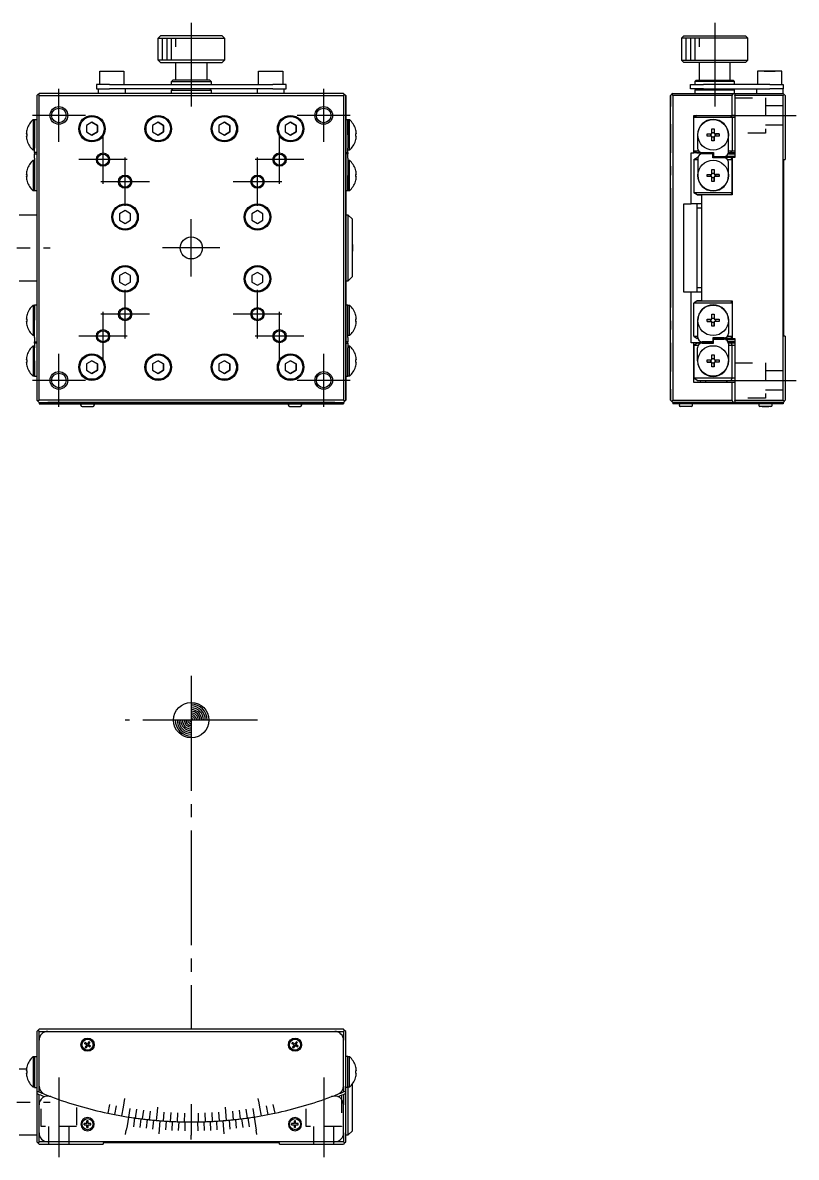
# Model space of a CAD drawing. Extents: x 18 to 189, y 84 to 231.
# Drawn here: x 101.3 to 188.9, y 102.2 to 230.7 of the extents above; entities that cross this region are included whole.
import ezdxf

# ---------------------------------------------------------------- set-up
doc = ezdxf.new("R2010")
doc.units = 0
doc.linetypes.add('CENTER', pattern=[17.5, 13, -1.5, 1.5, -1.5])
doc.linetypes.add('DASHED', pattern=[3.5, 2, -1.5])
doc.layers.get('0').update_dxf_attribs({"linetype": 'CONTINUOUS'})
doc.layers.add('CENTER', color=1, linetype='CENTER')

msp = doc.modelspace()

# ---------------------------------------------------------------- linework, layer by layer
at = {"color": 7, "linetype": 'CONTINUOUS'}
for p, q in [((116.64, 228.9), (116.89, 229.15)), ((116.64, 228.9), (124.14, 228.9)), ((116.64, 226.4), (116.64, 228.9)), ((123.89, 229.15), (116.89, 229.15)), ((123.89, 229.15), (116.89, 229.15)), ((123.89, 229.15), (124.14, 228.9)), ((124.14, 228.9), (124.14, 226.4)), ((176.18, 229.15), (175.93, 228.9)), ((179.68, 228.9), (175.93, 228.9)), ((175.93, 228.9), (175.93, 226.4)), ((176.18, 229.15), (179.68, 229.15)), ((179.68, 229.15), (183.18, 229.15)), ((183.43, 228.9), (179.68, 228.9)), ((183.43, 228.9), (183.18, 229.15)), ((183.43, 226.4), (183.43, 228.9)), ((124.14, 226.4), (116.64, 226.4)), ((116.89, 226.15), (116.64, 226.4)), ((116.89, 226.15), (123.89, 226.15)), ((118.64, 224.15), (118.64, 226.15)), ((122.14, 226.15), (122.14, 224.15)), ((124.14, 226.4), (123.89, 226.15)), ((175.93, 226.4), (179.68, 226.4)), ((175.93, 226.4), (176.18, 226.15)), ((179.68, 226.15), (176.18, 226.15)), ((177.93, 226.15), (177.93, 224.15)), ((179.68, 226.4), (183.43, 226.4)), ((183.18, 226.15), (179.68, 226.15)), ((181.43, 224.15), (181.43, 226.15)), ((183.18, 226.15), (183.43, 226.4)), ((110.01, 225.15), (111.39, 225.15)), ((110.01, 223.65), (110.01, 225.15)), ((111.39, 225.15), (112.76, 225.15)), ((112.76, 225.15), (112.76, 223.65)), ((128.01, 225.15), (129.39, 225.15)), ((128.01, 223.65), (128.01, 225.15)), ((129.39, 225.15), (130.76, 225.15)), ((130.76, 225.15), (130.76, 223.65)), ((187.3, 225.15), (184.55, 225.15)), ((187.3, 225.15), (184.55, 225.15)), ((184.55, 225.15), (184.55, 223.65)), ((185.3, 225.15), (185.93, 225.15)), ((185.93, 225.15), (185.3, 225.15)), ((186.55, 225.15), (185.93, 225.15)), ((185.93, 225.15), (186.55, 225.15)), ((187.3, 223.65), (187.3, 225.15)), ((109.64, 223.65), (109.64, 223.15)), ((111.14, 223.65), (109.64, 223.65)), ((111.14, 223.65), (129.64, 223.65)), ((118.14, 224), (118.29, 224.15)), ((118.14, 224), (122.64, 224)), ((118.14, 223.65), (118.14, 224)), ((122.49, 224.15), (118.29, 224.15)), ((118.64, 224.15), (118.29, 224.15)), ((122.49, 224.15), (122.14, 224.15)), ((122.49, 224.15), (122.64, 224)), ((122.64, 224), (122.64, 223.65)), ((131.14, 223.65), (129.64, 223.65)), ((131.14, 223.15), (131.14, 223.65)), ((176.93, 223.15), (176.93, 223.65)), ((176.93, 223.65), (178.43, 223.65)), ((177.58, 224.15), (177.43, 224)), ((179.68, 224), (177.43, 224)), ((177.43, 224), (177.43, 223.65)), ((177.58, 224.15), (179.68, 224.15)), ((185.93, 223.65), (178.43, 223.65)), ((179.68, 224.15), (181.78, 224.15)), ((181.93, 224), (179.68, 224)), ((181.93, 224), (181.78, 224.15)), ((181.93, 223.65), (181.93, 224)), ((185.93, 223.65), (187.43, 223.65)), ((187.43, 223.65), (187.43, 223.15)), ((102.89, 222.4), (103.01, 222.53)), ((102.89, 222.4), (102.89, 187.9)), ((103.01, 222.53), (103.14, 222.65)), ((103.14, 222.4), (103.01, 222.53)), ((137.64, 222.65), (103.14, 222.65)), ((103.14, 222.4), (137.64, 222.4)), ((103.14, 187.9), (103.14, 222.4)), ((109.64, 223.15), (111.14, 223.15)), ((109.89, 222.65), (109.89, 223.15)), ((129.64, 223.15), (111.14, 223.15)), ((112.89, 223.15), (112.89, 222.65)), ((118.14, 223), (118.29, 223.15)), ((118.14, 223), (120.38, 223)), ((118.14, 222.65), (118.14, 223)), ((120.38, 223), (122.64, 223)), ((122.49, 223.15), (122.64, 223)), ((122.64, 223), (122.64, 222.65)), ((127.89, 222.65), (127.89, 223.15)), ((129.64, 223.15), (131.14, 223.15)), ((130.89, 223.15), (130.89, 222.65)), ((137.64, 222.65), (137.76, 222.53)), ((137.64, 222.65), (137.89, 222.4)), ((137.76, 222.53), (137.64, 222.4)), ((137.64, 222.4), (137.64, 187.9)), ((137.76, 222.53), (137.89, 222.4)), ((137.89, 187.9), (137.89, 222.4)), ((137.89, 222.4), (137.89, 220.15)), ((174.68, 222.4), (174.8, 222.53)), ((174.8, 222.53), (174.68, 222.4)), ((174.68, 187.9), (174.68, 222.4)), ((174.68, 222.4), (174.68, 221.15)), ((174.8, 222.53), (174.93, 222.65)), ((174.93, 222.65), (174.8, 222.53)), ((174.93, 222.4), (174.8, 222.53)), ((174.93, 222.65), (181.78, 222.65)), ((174.93, 222.4), (174.93, 187.9)), ((181.68, 222.4), (174.93, 222.4)), ((178.43, 223.15), (176.93, 223.15)), ((177.58, 223.15), (177.43, 223)), ((181.93, 223), (177.43, 223)), ((177.43, 223), (177.43, 222.65)), ((178.43, 223.15), (185.93, 223.15)), ((181.68, 220.15), (181.68, 222.4)), ((181.93, 223), (181.78, 223.15)), ((181.78, 222.65), (182.05, 222.65)), ((181.93, 222.65), (181.93, 223)), ((181.95, 222.4), (181.95, 215.4)), ((187.43, 222.4), (181.95, 222.4)), ((182.05, 222.65), (187.43, 222.65)), ((184.43, 223.15), (184.43, 222.65)), ((187.43, 223.15), (185.93, 223.15)), ((187.43, 222.65), (187.43, 223.15)), ((187.43, 222.65), (187.55, 222.53)), ((187.55, 222.53), (187.43, 222.4)), ((187.43, 205.15), (187.43, 222.4)), ((187.68, 222.4), (187.55, 222.53)), ((187.68, 222.4), (187.68, 215.15)), ((102.64, 219.7), (102.64, 217.95)), ((102.64, 219.7), (102.89, 219.7)), ((137.89, 220.15), (137.89, 215.9)), ((137.89, 219.7), (138.14, 219.7)), ((138.14, 219.7), (138.14, 217.95)), ((177.7, 220.15), (177.31, 219.9)), ((177.31, 220.15), (181.68, 220.15)), ((177.31, 219.9), (177.31, 220.15)), ((177.31, 216.15), (177.31, 219.9)), ((181.68, 219.9), (177.31, 219.9)), ((177.31, 216.15), (177.31, 219.9)), ((181.68, 219.9), (181.51, 220.15)), ((181.95, 220.15), (181.68, 220.15)), ((181.68, 219.9), (181.68, 216.15)), ((181.95, 219.9), (181.68, 219.9)), ((182.05, 220.15), (187.43, 220.15)), ((101.79, 218.63), (101.79, 218.63)), ((101.79, 218.63), (101.79, 218.63)), ((102.46, 219.68), (102.46, 217.95)), ((102.46, 219.68), (102.64, 219.68)), ((102.64, 219.68), (102.64, 217.95)), ((109.14, 219.37), (108.51, 219.01)), ((108.51, 219.01), (108.51, 218.29)), ((109.76, 219.01), (109.14, 219.37)), ((109.14, 219.37), (109.76, 219.01)), ((109.76, 218.29), (109.76, 219.01)), ((109.76, 219.01), (109.76, 218.29)), ((116.64, 219.37), (116.01, 219.01)), ((116.01, 219.01), (116.01, 218.29)), ((117.26, 219.01), (116.64, 219.37)), ((116.64, 219.37), (117.26, 219.01)), ((117.26, 218.29), (117.26, 219.01)), ((117.26, 219.01), (117.26, 218.29)), ((124.14, 219.37), (123.51, 219.01)), ((123.51, 219.01), (123.51, 218.29)), ((124.76, 219.01), (124.14, 219.37)), ((124.14, 219.37), (124.76, 219.01)), ((124.76, 218.29), (124.76, 219.01)), ((124.76, 219.01), (124.76, 218.29)), ((131.64, 219.37), (131.01, 219.01)), ((131.01, 219.01), (131.01, 218.29)), ((132.26, 219.01), (131.64, 219.37)), ((131.64, 219.37), (132.26, 219.01)), ((132.26, 218.29), (132.26, 219.01)), ((132.26, 219.01), (132.26, 218.29)), ((138.14, 217.95), (138.14, 219.68)), ((138.14, 219.68), (138.31, 219.68)), ((138.31, 216.23), (138.31, 219.68)), ((138.98, 218.63), (138.98, 218.63)), ((138.98, 218.63), (138.98, 218.63)), ((174.68, 219.15), (174.68, 217.15)), ((174.68, 219.15), (174.68, 217.15)), ((174.68, 219.15), (174.68, 217.15)), ((174.68, 219.15), (174.68, 217.15)), ((174.68, 219.15), (174.68, 217.15)), ((174.68, 219.15), (174.68, 217.15)), ((174.68, 219.15), (174.68, 217.15)), ((174.68, 219.15), (174.68, 217.15)), ((174.68, 219.15), (174.68, 215.9)), ((179.37, 218.63), (179.63, 218.63)), ((179.37, 218.08), (179.37, 218.63)), ((179.63, 218.63), (179.63, 218.08)), ((179.63, 218.63), (179.63, 218.21)), ((101.79, 218.08), (101.69, 218.08)), ((101.69, 218.08), (101.79, 218.08)), ((101.69, 217.82), (101.79, 217.82)), ((101.79, 217.82), (101.79, 218.08)), ((101.79, 217.28), (101.79, 217.28)), ((102.46, 217.95), (102.46, 216.23)), ((102.64, 217.95), (102.64, 216.45)), ((108.51, 218.29), (109.14, 217.93)), ((109.14, 217.93), (109.76, 218.29)), ((109.76, 218.29), (109.14, 217.93)), ((116.01, 218.29), (116.64, 217.93)), ((116.64, 217.93), (117.26, 218.29)), ((117.26, 218.29), (116.64, 217.93)), ((123.51, 218.29), (124.14, 217.93)), ((124.14, 217.93), (124.76, 218.29)), ((124.76, 218.29), (124.14, 217.93)), ((131.01, 218.29), (131.64, 217.93)), ((131.64, 217.93), (132.26, 218.29)), ((132.26, 218.29), (131.64, 217.93)), ((138.14, 217.95), (138.14, 216.45)), ((138.98, 218.08), (138.98, 217.82)), ((139.08, 218.08), (138.98, 218.08)), ((139.08, 218.08), (138.98, 218.08)), ((138.98, 217.82), (139.08, 217.82)), ((138.98, 217.28), (138.98, 217.28)), ((177.75, 217.95), (177.75, 216.45)), ((178.83, 218.08), (179.37, 218.08)), ((178.83, 217.82), (178.83, 218.08)), ((178.83, 218.08), (179.24, 218.08)), ((179.37, 217.82), (178.83, 217.82)), ((179.24, 218.08), (179.37, 218.08)), ((179.24, 217.82), (179.24, 218.08)), ((179.37, 218.21), (179.63, 218.21)), ((179.37, 217.28), (179.37, 217.82)), ((179.63, 217.69), (179.37, 217.69)), ((179.63, 217.28), (179.37, 217.28)), ((179.63, 218.21), (179.63, 218.08)), ((179.63, 218.08), (180.18, 218.08)), ((179.63, 218.08), (179.77, 218.08)), ((179.63, 217.82), (179.63, 217.28)), ((180.18, 217.82), (179.63, 217.82)), ((179.63, 217.82), (179.63, 217.69)), ((179.63, 217.28), (179.63, 217.69)), ((180.18, 218.08), (179.77, 218.08)), ((179.77, 218.08), (179.77, 217.82)), ((180.18, 218.08), (180.18, 217.82)), ((181.25, 216), (181.25, 217.95)), ((102.64, 216.23), (102.46, 216.23)), ((102.64, 215.95), (102.64, 216.45)), ((102.89, 215.95), (102.64, 215.95)), ((102.64, 215.95), (102.64, 215.8)), ((137.89, 215.95), (138.14, 215.95)), ((137.89, 215.9), (137.89, 210.15)), ((138.14, 215.95), (138.14, 216.45)), ((138.31, 216.23), (138.14, 216.23)), ((138.14, 215.95), (138.14, 215.8)), ((177.03, 215.9), (177.31, 215.9)), ((177.03, 210.15), (177.03, 215.9)), ((177.31, 216.15), (177.7, 215.9)), ((177.31, 215.9), (177.31, 216.15)), ((177.31, 216.15), (177.85, 216.15)), ((177.7, 215.9), (177.31, 215.9)), ((178.73, 215.9), (177.7, 215.9)), ((177.7, 215.9), (179.55, 215.9)), ((178.25, 215.95), (179.55, 215.95)), ((178.25, 215.95), (179.55, 215.95)), ((178.76, 215.95), (178.73, 215.9)), ((179.55, 215.9), (178.73, 215.9)), ((179.55, 215.95), (179.55, 215.5)), ((181.24, 215.9), (181.95, 215.9)), ((181.51, 215.9), (181.24, 215.9)), ((181.25, 216.15), (181.68, 216.15)), ((181.51, 215.9), (181.68, 216.15)), ((181.95, 215.9), (181.51, 215.9)), ((181.68, 216.15), (181.95, 216.15)), ((102.46, 215.08), (102.46, 213.35)), ((102.46, 215.08), (102.64, 215.08)), ((102.64, 215.8), (102.89, 215.8)), ((102.64, 215.3), (102.64, 215.8)), ((102.64, 215.3), (102.64, 213.35)), ((138.14, 215.8), (137.89, 215.8)), ((138.14, 215.3), (138.14, 215.8)), ((138.14, 215.3), (138.14, 213.35)), ((138.14, 215.08), (138.31, 215.08)), ((138.31, 211.63), (138.31, 215.08)), ((177.31, 215.15), (177.7, 215.4)), ((177.31, 215.15), (177.31, 211.4)), ((177.31, 215.15), (177.76, 215.15)), ((177.77, 215.4), (177.7, 215.4)), ((177.76, 215.3), (177.76, 213.35)), ((179.46, 215.8), (178.26, 215.8)), ((179.46, 215.35), (179.46, 215.8)), ((179.55, 215.78), (179.46, 215.78)), ((179.46, 215.53), (179.55, 215.53)), ((180.47, 215.4), (179.46, 215.4)), ((180.76, 215.35), (179.46, 215.35)), ((179.55, 215.5), (180.75, 215.5)), ((179.55, 215.5), (180.75, 215.5)), ((180.37, 215.5), (180.48, 215.39)), ((180.49, 215.4), (180.42, 215.35)), ((181.51, 215.4), (180.49, 215.4)), ((180.91, 215.53), (181.95, 215.53)), ((181.16, 215.15), (181.68, 215.15)), ((181.95, 215.78), (181.2, 215.78)), ((181.26, 213.35), (181.26, 214.85)), ((181.51, 215.4), (181.68, 215.15)), ((181.68, 215.4), (181.51, 215.4)), ((181.68, 215.4), (181.68, 215.15)), ((181.95, 215.4), (181.68, 215.4)), ((181.68, 211.4), (181.68, 215.15)), ((181.68, 215.15), (181.68, 211.4)), ((187.53, 215.15), (187.68, 215.15)), ((187.53, 195.15), (187.53, 215.15)), ((101.79, 213.48), (101.69, 213.48)), ((101.69, 213.48), (101.79, 213.48)), ((101.79, 214.03), (101.79, 214.03)), ((101.79, 214.03), (101.79, 214.03)), ((101.79, 213.22), (101.79, 213.48)), ((102.46, 213.35), (102.46, 211.63)), ((102.64, 213.35), (102.64, 211.6)), ((102.64, 213.35), (102.64, 211.63)), ((138.14, 213.35), (138.14, 211.6)), ((138.14, 211.63), (138.14, 213.35)), ((138.98, 214.03), (138.98, 214.03)), ((138.98, 214.03), (138.98, 214.03)), ((138.98, 213.48), (138.98, 213.22)), ((139.08, 213.48), (138.98, 213.48)), ((139.08, 213.48), (138.98, 213.48)), ((174.68, 214.4), (174.68, 213.4)), ((178.83, 213.48), (179.37, 213.48)), ((178.83, 213.22), (178.83, 213.48)), ((178.83, 213.48), (179.24, 213.48)), ((179.24, 213.48), (179.37, 213.48)), ((179.24, 213.22), (179.24, 213.48)), ((179.37, 214.03), (179.63, 214.03)), ((179.37, 213.48), (179.37, 214.03)), ((179.37, 213.61), (179.63, 213.61)), ((179.63, 214.03), (179.63, 213.48)), ((179.63, 214.03), (179.63, 213.61)), ((179.63, 213.61), (179.63, 213.48)), ((179.63, 213.48), (180.18, 213.48)), ((179.63, 213.48), (179.77, 213.48)), ((180.18, 213.48), (179.77, 213.48)), ((179.77, 213.48), (179.77, 213.22)), ((180.18, 213.48), (180.18, 213.22)), ((101.69, 213.22), (101.79, 213.22)), ((101.79, 212.68), (101.79, 212.68)), ((138.98, 213.22), (139.08, 213.22)), ((138.98, 212.68), (138.98, 212.68)), ((179.37, 213.22), (178.83, 213.22)), ((179.37, 212.68), (179.37, 213.22)), ((179.63, 213.09), (179.37, 213.09)), ((179.63, 212.68), (179.37, 212.68)), ((179.63, 213.22), (179.63, 212.68)), ((180.18, 213.22), (179.63, 213.22)), ((179.63, 213.22), (179.63, 213.09)), ((179.63, 212.68), (179.63, 213.09)), ((102.64, 211.63), (102.46, 211.63)), ((102.89, 211.6), (102.64, 211.6)), ((138.14, 211.6), (137.89, 211.6)), ((138.31, 211.63), (138.14, 211.63)), ((174.68, 211.9), (174.68, 198.4)), ((181.68, 211.4), (177.31, 211.4)), ((177.7, 211.15), (177.31, 211.4)), ((177.7, 211.15), (178.18, 211.15)), ((178.18, 211.15), (177.7, 211.15)), ((178.18, 211.15), (178.18, 199.15)), ((181.68, 211.15), (178.18, 211.15)), ((178.18, 211.15), (178.18, 199.15)), ((181.68, 211.4), (181.51, 211.15)), ((181.68, 211.4), (181.68, 211.15)), ((137.89, 210.15), (137.89, 200.15)), ((174.68, 210.15), (174.68, 207.15)), ((174.68, 210.15), (174.68, 207.15)), ((174.68, 210.15), (174.68, 207.15)), ((174.68, 210.15), (174.68, 207.15)), ((176.2, 210.15), (177.03, 210.15)), ((176.2, 200.15), (176.2, 210.15)), ((178.18, 210.15), (177.03, 210.15)), ((177.68, 200.15), (177.68, 210.15)), ((178.18, 209.65), (177.68, 209.65)), ((100.89, 208.9), (102.89, 208.9)), ((112.89, 209.37), (112.26, 209.01)), ((112.26, 209.01), (112.26, 208.29)), ((112.26, 208.29), (112.89, 207.93)), ((113.51, 209.01), (112.89, 209.37)), ((112.89, 207.93), (113.51, 208.29)), ((113.51, 208.29), (113.51, 209.01)), ((127.89, 209.37), (127.26, 209.01)), ((127.26, 209.01), (127.26, 208.29)), ((127.26, 208.29), (127.89, 207.93)), ((128.51, 209.01), (127.89, 209.37)), ((127.89, 207.93), (128.51, 208.29)), ((128.51, 208.29), (128.51, 209.01)), ((137.89, 208.9), (138.14, 208.9)), ((138.14, 208.9), (138.14, 205.15)), ((138.14, 208.9), (138.64, 208.4)), ((138.64, 201.9), (138.64, 208.4)), ((138.64, 205.15), (138.64, 208.4)), ((174.68, 206.4), (174.68, 203.9)), ((174.68, 206.4), (174.68, 203.9)), ((138.14, 205.15), (138.14, 201.4)), ((138.64, 205.53), (138.64, 204.78)), ((138.64, 205.53), (138.64, 204.78)), ((138.64, 201.9), (138.64, 205.15)), ((187.43, 187.9), (187.43, 205.15)), ((174.68, 203.15), (174.68, 200.15)), ((174.68, 203.15), (174.68, 200.15)), ((174.68, 203.15), (174.68, 200.15)), ((174.68, 203.15), (174.68, 200.15)), ((112.89, 202.37), (112.26, 202.01)), ((112.26, 202.01), (112.26, 201.29)), ((113.51, 202.01), (112.89, 202.37)), ((113.51, 201.29), (113.51, 202.01)), ((127.89, 202.37), (127.26, 202.01)), ((127.26, 202.01), (127.26, 201.29)), ((128.51, 202.01), (127.89, 202.37)), ((128.51, 201.29), (128.51, 202.01)), ((138.64, 201.9), (138.14, 201.4)), ((102.89, 201.4), (100.89, 201.4)), ((112.26, 201.29), (112.89, 200.93)), ((112.89, 200.93), (113.51, 201.29)), ((127.26, 201.29), (127.89, 200.93)), ((127.89, 200.93), (128.51, 201.29)), ((138.14, 201.4), (137.89, 201.4)), ((177.68, 200.65), (178.18, 200.65)), ((137.89, 200.15), (137.89, 194.4)), ((177.03, 200.15), (176.2, 200.15)), ((177.03, 194.4), (177.03, 200.15)), ((178.18, 200.15), (177.03, 200.15)), ((177.7, 199.15), (177.31, 198.9)), ((177.7, 199.15), (178.18, 199.15)), ((178.18, 199.15), (177.7, 199.15)), ((178.18, 199.15), (181.68, 199.15)), ((181.68, 198.9), (181.51, 199.15)), ((181.68, 199.15), (181.68, 198.9)), ((102.46, 198.68), (102.46, 196.95)), ((102.46, 198.68), (102.64, 198.68)), ((102.64, 196.95), (102.64, 198.7)), ((102.64, 198.7), (102.89, 198.7)), ((102.64, 198.68), (102.64, 196.95)), ((137.89, 198.7), (138.14, 198.7)), ((138.14, 196.95), (138.14, 198.7)), ((138.14, 196.95), (138.14, 198.68)), ((138.14, 198.68), (138.31, 198.68)), ((138.31, 195.23), (138.31, 198.68)), ((181.68, 198.9), (177.31, 198.9)), ((177.31, 195.15), (177.31, 198.9)), ((181.68, 198.9), (181.68, 195.15)), ((181.68, 198.9), (181.68, 195.15)), ((101.79, 197.08), (101.69, 197.08)), ((101.69, 196.82), (101.79, 196.82)), ((101.69, 196.82), (101.79, 196.82)), ((101.79, 197.63), (101.79, 197.63)), ((101.79, 196.82), (101.79, 197.08)), ((102.46, 196.95), (102.46, 195.23)), ((102.64, 195), (102.64, 196.95)), ((138.14, 195), (138.14, 196.95)), ((138.98, 197.63), (138.98, 197.63)), ((138.98, 197.08), (138.98, 196.82)), ((139.08, 197.08), (138.98, 197.08)), ((138.98, 196.82), (139.08, 196.82)), ((139.08, 196.82), (138.98, 196.82)), ((174.68, 196.9), (174.68, 195.9)), ((177.76, 195), (177.76, 196.95)), ((178.83, 197.08), (179.37, 197.08)), ((178.83, 196.82), (178.83, 197.08)), ((179.37, 196.82), (178.83, 196.82)), ((178.83, 196.82), (179.24, 196.82)), ((179.24, 196.82), (179.24, 197.08)), ((179.37, 196.82), (179.24, 196.82)), ((179.37, 197.63), (179.63, 197.63)), ((179.37, 197.08), (179.37, 197.63)), ((179.37, 197.21), (179.63, 197.21)), ((179.37, 196.28), (179.37, 196.82)), ((179.63, 196.69), (179.37, 196.69)), ((179.63, 197.63), (179.63, 197.08)), ((179.63, 197.63), (179.63, 197.21)), ((179.63, 197.21), (179.63, 197.08)), ((179.63, 197.08), (180.18, 197.08)), ((179.63, 196.82), (179.63, 196.28)), ((180.18, 196.82), (179.63, 196.82)), ((179.77, 196.82), (179.63, 196.82)), ((179.63, 196.82), (179.63, 196.69)), ((179.63, 196.28), (179.63, 196.69)), ((179.77, 197.08), (179.77, 196.82)), ((180.18, 196.82), (179.77, 196.82)), ((180.18, 197.08), (180.18, 196.82)), ((181.26, 196.95), (181.26, 195.45)), ((101.79, 196.28), (101.79, 196.28)), ((101.79, 196.28), (101.79, 196.28)), ((138.98, 196.28), (138.98, 196.28)), ((138.98, 196.28), (138.98, 196.28)), ((179.63, 196.28), (179.37, 196.28)), ((102.64, 195.23), (102.46, 195.23)), ((102.46, 194.08), (102.46, 192.35)), ((102.46, 194.08), (102.64, 194.08)), ((102.64, 195), (102.64, 194.5)), ((102.64, 194.35), (102.64, 194.5)), ((102.64, 194.5), (102.89, 194.5)), ((102.89, 194.35), (102.64, 194.35)), ((102.64, 194.35), (102.64, 193.85)), ((138.14, 194.5), (137.89, 194.5)), ((137.89, 194.4), (137.89, 189.9)), ((137.89, 194.35), (138.14, 194.35)), ((138.31, 195.23), (138.14, 195.23)), ((138.14, 195), (138.14, 194.5)), ((138.14, 194.35), (138.14, 194.5)), ((138.14, 194.35), (138.14, 193.85)), ((138.14, 194.08), (138.31, 194.08)), ((138.31, 190.63), (138.31, 194.08)), ((174.68, 194.4), (174.68, 191.15)), ((177.31, 194.4), (177.03, 194.4)), ((177.31, 195.15), (177.7, 194.9)), ((177.31, 195.15), (177.76, 195.15)), ((177.31, 194.15), (177.7, 194.4)), ((177.31, 194.15), (177.31, 194.4)), ((177.7, 194.4), (177.31, 194.4)), ((177.31, 194.15), (177.31, 190.4)), ((177.31, 190.4), (177.31, 194.15)), ((177.31, 194.15), (177.85, 194.15)), ((177.77, 194.9), (177.7, 194.9)), ((178.73, 194.4), (177.7, 194.4)), ((177.7, 194.4), (179.55, 194.4)), ((178.25, 194.35), (179.55, 194.35)), ((178.25, 194.35), (179.55, 194.35)), ((179.46, 194.5), (178.26, 194.5)), ((178.76, 194.35), (178.73, 194.4)), ((179.55, 194.4), (178.73, 194.4)), ((180.76, 194.95), (179.46, 194.95)), ((179.46, 194.95), (179.46, 194.5)), ((180.47, 194.9), (179.46, 194.9)), ((179.46, 194.78), (179.55, 194.78)), ((179.55, 194.53), (179.46, 194.53)), ((179.55, 194.35), (179.55, 194.8)), ((179.55, 194.8), (180.75, 194.8)), ((179.55, 194.8), (180.75, 194.8)), ((180.48, 194.91), (180.37, 194.8)), ((180.49, 194.9), (180.42, 194.95)), ((181.51, 194.9), (180.49, 194.9)), ((180.91, 194.78), (181.95, 194.78)), ((181.16, 195.15), (181.68, 195.15)), ((181.95, 194.53), (181.2, 194.53)), ((181.24, 194.4), (181.95, 194.4)), ((181.51, 194.4), (181.24, 194.4)), ((181.25, 194.3), (181.25, 192.35)), ((181.25, 194.15), (181.68, 194.15)), ((181.51, 194.9), (181.68, 195.15)), ((181.68, 194.9), (181.51, 194.9)), ((181.51, 194.4), (181.68, 194.15)), ((181.95, 194.4), (181.51, 194.4)), ((181.68, 195.15), (181.68, 194.9)), ((181.68, 194.9), (181.95, 194.9)), ((181.68, 190.4), (181.68, 194.15)), ((181.68, 194.15), (181.95, 194.15)), ((181.95, 194.9), (181.95, 187.9)), ((187.68, 195.15), (187.53, 195.15)), ((187.68, 195.15), (187.68, 187.9)), ((101.79, 193.03), (101.79, 193.03)), ((102.64, 192.35), (102.64, 193.85)), ((138.14, 192.35), (138.14, 193.85)), ((138.98, 193.03), (138.98, 193.03)), ((174.68, 193.15), (174.68, 191.15)), ((174.68, 193.15), (174.68, 191.15)), ((174.68, 193.15), (174.68, 191.15)), ((174.68, 193.15), (174.68, 191.15)), ((174.68, 193.15), (174.68, 191.15)), ((174.68, 193.15), (174.68, 191.15)), ((174.68, 193.15), (174.68, 191.15)), ((174.68, 193.15), (174.68, 191.15)), ((177.75, 192.35), (177.75, 193.85)), ((179.37, 193.03), (179.63, 193.03)), ((179.37, 192.48), (179.37, 193.03)), ((179.63, 193.03), (179.63, 192.48)), ((179.63, 193.03), (179.63, 192.61)), ((101.79, 192.48), (101.69, 192.48)), ((101.69, 192.22), (101.79, 192.22)), ((101.69, 192.22), (101.79, 192.22)), ((101.79, 192.22), (101.79, 192.48)), ((101.79, 191.68), (101.79, 191.68)), ((101.79, 191.68), (101.79, 191.68)), ((102.46, 192.35), (102.46, 190.63)), ((102.64, 190.6), (102.64, 192.35)), ((102.64, 192.35), (102.64, 190.63)), ((109.14, 192.37), (108.51, 192.01)), ((108.51, 192.01), (108.51, 191.29)), ((109.76, 192.01), (109.14, 192.37)), ((109.14, 192.37), (109.76, 192.01)), ((109.76, 191.29), (109.76, 192.01)), ((109.76, 192.01), (109.76, 191.29)), ((116.64, 192.37), (116.01, 192.01)), ((116.01, 192.01), (116.01, 191.29)), ((117.26, 192.01), (116.64, 192.37)), ((116.64, 192.37), (117.26, 192.01)), ((117.26, 191.29), (117.26, 192.01)), ((117.26, 192.01), (117.26, 191.29)), ((124.14, 192.37), (123.51, 192.01)), ((123.51, 192.01), (123.51, 191.29)), ((124.76, 192.01), (124.14, 192.37)), ((124.14, 192.37), (124.76, 192.01)), ((124.76, 191.29), (124.76, 192.01)), ((124.76, 192.01), (124.76, 191.29)), ((131.64, 192.37), (131.01, 192.01)), ((131.01, 192.01), (131.01, 191.29)), ((132.26, 192.01), (131.64, 192.37)), ((131.64, 192.37), (132.26, 192.01)), ((132.26, 191.29), (132.26, 192.01)), ((132.26, 192.01), (132.26, 191.29)), ((138.14, 190.6), (138.14, 192.35)), ((138.14, 190.63), (138.14, 192.35)), ((138.98, 192.48), (138.98, 192.22)), ((139.08, 192.48), (138.98, 192.48)), ((138.98, 192.22), (139.08, 192.22)), ((139.08, 192.22), (138.98, 192.22)), ((138.98, 191.68), (138.98, 191.68)), ((138.98, 191.68), (138.98, 191.68)), ((178.83, 192.48), (179.37, 192.48)), ((178.83, 192.22), (178.83, 192.48)), ((179.37, 192.22), (178.83, 192.22)), ((178.83, 192.22), (179.24, 192.22)), ((179.24, 192.22), (179.24, 192.48)), ((179.37, 192.22), (179.24, 192.22)), ((179.37, 192.61), (179.63, 192.61)), ((179.37, 191.68), (179.37, 192.22)), ((179.63, 192.09), (179.37, 192.09)), ((179.63, 191.68), (179.37, 191.68)), ((179.63, 192.61), (179.63, 192.48)), ((179.63, 192.48), (180.18, 192.48)), ((179.63, 192.22), (179.63, 191.68)), ((180.18, 192.22), (179.63, 192.22)), ((179.77, 192.22), (179.63, 192.22)), ((179.63, 192.22), (179.63, 192.09)), ((179.63, 191.68), (179.63, 192.09)), ((179.77, 192.48), (179.77, 192.22)), ((180.18, 192.22), (179.77, 192.22)), ((180.18, 192.48), (180.18, 192.22)), ((102.64, 190.63), (102.46, 190.63)), ((102.89, 190.6), (102.64, 190.6)), ((108.51, 191.29), (109.14, 190.93)), ((109.14, 190.93), (109.76, 191.29)), ((109.76, 191.29), (109.14, 190.93)), ((116.01, 191.29), (116.64, 190.93)), ((116.64, 190.93), (117.26, 191.29)), ((117.26, 191.29), (116.64, 190.93)), ((123.51, 191.29), (124.14, 190.93)), ((124.14, 190.93), (124.76, 191.29)), ((124.76, 191.29), (124.14, 190.93)), ((131.01, 191.29), (131.64, 190.93)), ((131.64, 190.93), (132.26, 191.29)), ((132.26, 191.29), (131.64, 190.93)), ((138.14, 190.6), (137.89, 190.6)), ((138.31, 190.63), (138.14, 190.63)), ((181.68, 190.4), (177.31, 190.4)), ((177.7, 190.15), (177.31, 190.4)), ((177.31, 189.9), (177.31, 190.4)), ((177.7, 190.15), (181.51, 190.15)), ((178.04, 190.15), (178.06, 189.9)), ((178.67, 189.9), (178.68, 190.15)), ((181.18, 190.14), (181.05, 190.02)), ((181.18, 190.14), (181.18, 190.15)), ((181.18, 190.14), (181.95, 190.14)), ((181.68, 190.4), (181.51, 190.15)), ((181.51, 190.15), (181.95, 190.15)), ((181.95, 190.4), (181.68, 190.4)), ((137.89, 189.9), (137.89, 187.9)), ((174.68, 189.15), (174.68, 187.9)), ((181.68, 189.9), (177.31, 189.9)), ((181.05, 190.02), (180.94, 189.9)), ((181.68, 187.9), (181.68, 189.9)), ((181.95, 189.9), (181.68, 189.9)), ((103.01, 187.78), (102.89, 187.9)), ((103.14, 187.9), (103.01, 187.78)), ((103.14, 187.65), (103.01, 187.78)), ((137.64, 187.9), (103.14, 187.9)), ((103.14, 187.65), (104.14, 187.65)), ((103.14, 187.65), (103.14, 187.5)), ((104.14, 187.65), (136.64, 187.65)), ((136.64, 187.65), (104.14, 187.65)), ((136.64, 187.65), (137.64, 187.65)), ((137.76, 187.78), (137.64, 187.9)), ((137.89, 187.9), (137.64, 187.65)), ((137.76, 187.78), (137.64, 187.65)), ((137.64, 187.65), (137.64, 187.5)), ((137.64, 187.65), (137.64, 187.5)), ((137.89, 187.9), (137.76, 187.78)), ((174.68, 187.9), (174.8, 187.78)), ((174.8, 187.78), (174.68, 187.9)), ((174.8, 187.78), (174.93, 187.9)), ((174.93, 187.65), (174.8, 187.78)), ((174.8, 187.78), (174.93, 187.65)), ((174.93, 187.9), (181.68, 187.9)), ((175.93, 187.65), (174.93, 187.65)), ((174.93, 187.65), (174.93, 187.5)), ((174.93, 187.65), (174.93, 187.5)), ((181.11, 187.65), (175.93, 187.65)), ((181.11, 187.65), (175.93, 187.65)), ((181.78, 187.65), (181.11, 187.65)), ((181.11, 187.65), (181.78, 187.65)), ((181.78, 187.65), (182.04, 187.65)), ((182.05, 187.65), (181.78, 187.65)), ((181.95, 187.9), (187.43, 187.9)), ((183.25, 187.65), (182.05, 187.65)), ((182.25, 187.65), (182.25, 187.5)), ((186.43, 187.65), (183.25, 187.65)), ((186.43, 187.65), (183.25, 187.65)), ((187.43, 187.65), (186.43, 187.65)), ((187.43, 187.9), (187.55, 187.78)), ((187.55, 187.78), (187.43, 187.65)), ((187.43, 187.65), (187.43, 187.5)), ((187.68, 187.9), (187.55, 187.78)), ((103.14, 187.5), (104.14, 187.5)), ((104.14, 187.5), (108.24, 187.5)), ((107.89, 187.33), (107.89, 187.38)), ((107.89, 187.33), (107.89, 187.38)), ((108.01, 187.2), (108.05, 187.2)), ((108.01, 187.2), (109.26, 187.2)), ((108.05, 187.2), (108.29, 187.2)), ((108.24, 187.5), (109.04, 187.5)), ((108.29, 187.2), (108.55, 187.2)), ((108.55, 187.2), (108.65, 187.2)), ((108.65, 187.2), (108.72, 187.2)), ((108.72, 187.2), (108.9, 187.2)), ((108.91, 187.2), (108.98, 187.2)), ((108.98, 187.2), (109.26, 187.2)), ((109.04, 187.5), (131.74, 187.5)), ((109.39, 187.38), (109.39, 187.33)), ((109.39, 187.38), (109.39, 187.33)), ((131.39, 187.33), (131.39, 187.38)), ((131.39, 187.33), (131.39, 187.38)), ((131.51, 187.2), (131.55, 187.2)), ((131.51, 187.2), (132.76, 187.2)), ((131.55, 187.2), (131.79, 187.2)), ((131.74, 187.5), (132.54, 187.5)), ((131.79, 187.2), (132.05, 187.2)), ((132.05, 187.2), (132.15, 187.2)), ((132.15, 187.2), (132.22, 187.2)), ((132.22, 187.2), (132.4, 187.2)), ((132.41, 187.2), (132.48, 187.2)), ((132.48, 187.2), (132.76, 187.2)), ((132.54, 187.5), (136.64, 187.5)), ((132.89, 187.38), (132.89, 187.33)), ((132.89, 187.38), (132.89, 187.33)), ((136.64, 187.5), (137.64, 187.5)), ((175.93, 187.5), (174.93, 187.5)), ((175.68, 187.38), (175.68, 187.33)), ((177.05, 187.2), (175.8, 187.2)), ((176.03, 187.5), (175.93, 187.5)), ((176.83, 187.5), (176.03, 187.5)), ((176.15, 187.2), (176.08, 187.2)), ((176.34, 187.2), (176.17, 187.2)), ((176.41, 187.2), (176.34, 187.2)), ((176.52, 187.2), (176.41, 187.2)), ((176.78, 187.2), (176.52, 187.2)), ((181.11, 187.5), (176.83, 187.5)), ((177.18, 187.33), (177.18, 187.38)), ((182.04, 187.5), (181.11, 187.5)), ((182.25, 187.5), (182.04, 187.5)), ((183.25, 187.5), (182.25, 187.5)), ((185.03, 187.5), (183.25, 187.5)), ((184.68, 187.38), (184.68, 187.33)), ((186.05, 187.2), (184.8, 187.2)), ((185.37, 187.2), (184.8, 187.2)), ((185.83, 187.5), (185.03, 187.5)), ((185.05, 187.2), (185.37, 187.2)), ((185.37, 187.2), (185.05, 187.2)), ((185.49, 187.2), (185.37, 187.2)), ((185.37, 187.2), (185.49, 187.2)), ((185.49, 187.2), (185.37, 187.2)), ((186.05, 187.2), (185.49, 187.2)), ((185.8, 187.2), (185.49, 187.2)), ((185.49, 187.2), (185.8, 187.2)), ((186.43, 187.5), (185.83, 187.5)), ((186.18, 187.33), (186.18, 187.38)), ((187.43, 187.5), (186.43, 187.5)), ((103.01, 116.55), (102.89, 116.43)), ((102.89, 116.43), (102.89, 109.68)), ((103.14, 116.68), (103.01, 116.55)), ((103.14, 116.43), (103.01, 116.55)), ((104.39, 116.68), (103.14, 116.68)), ((103.14, 115.43), (103.14, 116.43)), ((103.14, 116.43), (104.14, 116.43)), ((104.14, 116.43), (136.64, 116.43)), ((109.64, 116.68), (104.39, 116.68)), ((112.14, 116.68), (109.64, 116.68)), ((127.14, 116.68), (112.14, 116.68)), ((129.64, 116.68), (127.14, 116.68)), ((134.39, 116.68), (129.64, 116.68)), ((137.64, 116.68), (134.39, 116.68)), ((136.64, 116.43), (137.64, 116.43)), ((137.76, 116.55), (137.64, 116.68)), ((137.76, 116.55), (137.64, 116.43)), ((137.64, 116.43), (137.64, 115.43)), ((137.89, 116.43), (137.76, 116.55)), ((137.89, 109.68), (137.89, 116.43)), ((103.14, 110.25), (103.14, 115.43)), ((108.36, 115.19), (108.29, 115.08)), ((108.29, 115.08), (108.55, 114.91)), ((108.55, 114.91), (108.29, 115.08)), ((108.62, 115.01), (108.36, 115.19)), ((108.55, 114.91), (108.37, 114.65)), ((108.37, 114.65), (108.48, 114.58)), ((108.48, 114.58), (108.37, 114.65)), ((108.48, 114.58), (108.65, 114.84)), ((108.65, 114.84), (108.48, 114.58)), ((108.79, 115.27), (108.62, 115.01)), ((108.65, 114.84), (108.91, 114.67)), ((108.91, 114.67), (108.65, 114.84)), ((108.72, 114.94), (108.9, 115.2)), ((108.9, 115.2), (108.72, 114.94)), ((108.98, 114.77), (108.72, 114.94)), ((108.9, 115.2), (108.79, 115.27)), ((108.91, 114.67), (108.98, 114.77)), ((108.98, 114.77), (108.91, 114.67)), ((131.86, 115.19), (131.79, 115.08)), ((131.79, 115.08), (132.05, 114.91)), ((132.05, 114.91), (131.79, 115.08)), ((132.12, 115.01), (131.86, 115.19)), ((132.05, 114.91), (131.87, 114.65)), ((131.87, 114.65), (131.98, 114.58)), ((131.98, 114.58), (131.87, 114.65)), ((131.98, 114.58), (132.15, 114.84)), ((132.15, 114.84), (131.98, 114.58)), ((132.29, 115.27), (132.12, 115.01)), ((132.15, 114.84), (132.41, 114.67)), ((132.41, 114.67), (132.15, 114.84)), ((132.22, 114.94), (132.4, 115.2)), ((132.4, 115.2), (132.22, 114.94)), ((132.48, 114.77), (132.22, 114.94)), ((132.4, 115.2), (132.29, 115.27)), ((132.41, 114.67), (132.48, 114.77)), ((132.48, 114.77), (132.41, 114.67)), ((137.64, 110.25), (137.64, 115.43)), ((102.46, 113.58), (102.64, 113.58)), ((102.46, 113.58), (102.46, 110.13)), ((102.64, 113.6), (102.89, 113.6)), ((102.64, 113.58), (102.64, 113.6)), ((102.64, 113.58), (102.64, 113.6)), ((102.64, 113.6), (102.64, 113.58)), ((102.64, 110.1), (102.64, 113.58)), ((102.64, 113.58), (102.64, 110.13)), ((138.14, 113.6), (137.89, 113.6)), ((138.14, 110.1), (138.14, 113.6)), ((138.14, 113.6), (138.14, 113.58)), ((138.14, 113.58), (138.31, 113.58)), ((138.14, 110.13), (138.14, 113.58)), ((138.31, 110.13), (138.31, 113.58)), ((100.89, 112.18), (101.71, 112.18)), ((101.79, 111.98), (101.69, 111.98)), ((101.79, 112.53), (101.79, 112.53)), ((101.79, 111.72), (101.79, 111.98)), ((138.98, 112.53), (138.98, 112.53)), ((138.98, 111.98), (138.98, 111.72)), ((139.08, 111.98), (138.98, 111.98)), ((101.69, 111.72), (101.79, 111.72)), ((101.69, 111.72), (101.79, 111.72)), ((101.79, 111.18), (101.79, 111.18)), ((101.79, 111.18), (101.79, 111.18)), ((138.98, 111.72), (139.08, 111.72)), ((139.08, 111.72), (138.98, 111.72)), ((138.98, 111.18), (138.98, 111.18)), ((138.98, 111.18), (138.98, 111.18)), ((102.64, 110.13), (102.46, 110.13)), ((102.64, 110.1), (102.64, 110.13)), ((102.64, 110.13), (102.64, 110.1)), ((102.64, 110.1), (102.89, 110.1)), ((102.64, 110.1), (102.64, 110.1)), ((102.64, 110.1), (102.89, 110.1)), ((102.64, 110.1), (102.64, 110.1)), ((102.89, 109.68), (102.89, 109.41)), ((102.89, 109.41), (102.89, 103.93)), ((103.14, 109.57), (103.14, 110.25)), ((103.14, 108.11), (103.14, 109.3)), ((137.64, 110.25), (137.64, 109.57)), ((137.64, 109.3), (137.64, 108.11)), ((138.14, 110.1), (137.89, 110.1)), ((138.14, 110.1), (137.89, 110.1)), ((137.89, 109.41), (137.89, 109.68)), ((137.89, 103.93), (137.89, 109.41)), ((138.31, 110.13), (138.14, 110.13)), ((138.14, 110.13), (138.14, 110.1)), ((138.14, 110.13), (138.14, 104.68)), ((138.14, 110.1), (138.14, 110.1)), ((138.14, 110.1), (138.14, 110.1)), ((138.64, 105.18), (138.64, 110.49)), ((103.14, 104.93), (103.14, 108.11)), ((137.64, 104.93), (137.64, 108.11)), ((108.26, 105.99), (108.26, 105.86)), ((108.57, 105.99), (108.26, 105.99)), ((108.26, 105.86), (108.26, 105.99)), ((108.26, 105.86), (108.57, 105.86)), ((108.57, 106.3), (108.57, 105.99)), ((108.7, 106.3), (108.57, 106.3)), ((108.57, 105.99), (108.57, 106.3)), ((108.57, 105.86), (108.57, 105.55)), ((108.57, 105.55), (108.57, 105.86)), ((108.57, 105.55), (108.7, 105.55)), ((108.7, 105.99), (108.7, 106.3)), ((109.01, 105.99), (108.7, 105.99)), ((108.7, 105.86), (109.01, 105.86)), ((108.7, 105.55), (108.7, 105.86)), ((109.01, 105.86), (109.01, 105.99)), ((131.76, 105.99), (131.76, 105.86)), ((132.07, 105.99), (131.76, 105.99)), ((131.76, 105.86), (131.76, 105.99)), ((131.76, 105.86), (132.07, 105.86)), ((132.07, 106.3), (132.07, 105.99)), ((132.2, 106.3), (132.07, 106.3)), ((132.07, 105.99), (132.07, 106.3)), ((132.07, 105.86), (132.07, 105.55)), ((132.07, 105.55), (132.07, 105.86)), ((132.07, 105.55), (132.2, 105.55)), ((132.2, 105.99), (132.2, 106.3)), ((132.51, 105.99), (132.2, 105.99)), ((132.2, 105.86), (132.51, 105.86)), ((132.2, 105.55), (132.2, 105.86)), ((132.51, 105.86), (132.51, 105.99)), ((102.89, 104.68), (100.89, 104.68)), ((103.14, 103.93), (103.14, 104.93)), ((137.64, 104.93), (137.64, 103.93)), ((138.14, 104.68), (137.89, 104.68)), ((138.64, 105.18), (138.14, 104.68)), ((102.89, 103.93), (103.01, 103.8)), ((103.01, 103.8), (103.14, 103.93)), ((103.14, 103.68), (103.01, 103.8)), ((104.14, 103.93), (103.14, 103.93)), ((103.14, 103.68), (110.39, 103.68)), ((136.64, 103.93), (104.14, 103.93)), ((110.39, 103.83), (110.39, 103.68)), ((130.39, 103.83), (110.39, 103.83)), ((130.39, 103.68), (130.39, 103.83)), ((130.39, 103.68), (137.64, 103.68)), ((137.64, 103.93), (136.64, 103.93)), ((137.64, 103.93), (137.76, 103.8)), ((137.76, 103.8), (137.64, 103.68)), ((137.76, 103.8), (137.89, 103.93))]:
    msp.add_line(p, q, dxfattribs=at)
at = {"color": 3, "linetype": 'CONTINUOUS'}
for p, q in [((117.14, 226.4), (117.14, 228.9)), ((117.64, 226.4), (117.64, 228.9)), ((118.14, 226.4), (118.14, 228.9)), ((118.64, 227.9), (118.64, 228.9)), ((176.43, 228.9), (176.43, 226.4)), ((176.93, 228.9), (176.93, 226.4)), ((177.43, 228.9), (177.43, 226.4)), ((177.93, 228.9), (177.93, 227.9)), ((111.13, 108.15), (110.93, 107.17)), ((111.89, 107.99), (111.7, 107.01)), ((112.74, 108.35), (112.66, 107.85)), ((112.83, 108.84), (112.74, 108.35)), ((120.38, 108.18), (120.38, 107.68)), ((127.94, 108.84), (128.03, 108.35)), ((128.03, 108.35), (128.11, 107.85)), ((128.88, 107.99), (129.07, 107.01)), ((129.64, 108.15), (129.84, 107.17)), ((112.66, 107.85), (112.48, 106.87)), ((113.27, 106.74), (113.11, 105.75)), ((113.42, 107.72), (113.27, 106.74)), ((114.19, 107.61), (114.05, 106.62)), ((114.96, 107.51), (114.84, 106.52)), ((115.73, 107.42), (115.63, 106.43)), ((116.51, 107.35), (116.42, 106.35)), ((116.55, 107.84), (116.51, 107.35)), ((117.28, 107.29), (117.21, 106.29)), ((118.06, 107.24), (118, 106.24)), ((118.83, 107.2), (118.8, 106.2)), ((119.61, 107.18), (119.59, 106.18)), ((120.38, 107.68), (120.38, 107.18)), ((120.38, 107.18), (120.38, 106.18)), ((121.16, 107.18), (121.18, 106.18)), ((121.94, 107.2), (121.97, 106.2)), ((122.71, 107.24), (122.77, 106.24)), ((123.49, 107.29), (123.56, 106.29)), ((124.22, 107.84), (124.26, 107.35)), ((124.26, 107.35), (124.35, 106.35)), ((125.04, 107.42), (125.14, 106.43)), ((125.81, 107.51), (125.93, 106.52)), ((126.58, 107.61), (126.72, 106.62)), ((127.35, 107.72), (127.5, 106.74)), ((127.5, 106.74), (127.66, 105.75)), ((128.11, 107.85), (128.29, 106.87)), ((113.11, 105.75), (113.03, 105.26)), ((113.97, 106.63), (113.83, 105.64)), ((114.68, 106.54), (114.56, 105.54)), ((115.39, 106.45), (115.28, 105.46)), ((116.1, 106.38), (116.01, 105.38)), ((116.82, 106.32), (116.74, 105.32)), ((117.53, 106.27), (117.47, 105.27)), ((118.24, 106.23), (118.19, 105.23)), ((118.96, 106.2), (118.92, 105.2)), ((119.67, 106.18), (119.65, 105.18)), ((120.38, 106.18), (120.38, 105.18)), ((121.1, 106.18), (121.12, 105.18)), ((121.81, 106.2), (121.85, 105.2)), ((122.53, 106.23), (122.58, 105.23)), ((123.24, 106.27), (123.3, 105.27)), ((123.95, 106.32), (124.03, 105.32)), ((124.67, 106.38), (124.76, 105.38)), ((125.38, 106.45), (125.49, 105.46)), ((126.09, 106.54), (126.21, 105.54)), ((126.8, 106.63), (126.94, 105.64)), ((127.66, 105.75), (127.74, 105.26)), ((112.95, 104.76), (113.03, 105.26)), ((116.74, 105.32), (116.7, 104.82)), ((120.38, 105.18), (120.38, 104.68)), ((120.38, 104.18), (120.38, 104.68)), ((124.03, 105.32), (124.07, 104.82)), ((127.82, 104.76), (127.74, 105.26))]:
    msp.add_line(p, q, dxfattribs=at)
at = {"color": 3, "linetype": 'DASHED'}
for p, q in [((181.95, 222.15), (185.43, 222.15)), ((185.43, 222.15), (185.43, 218.15)), ((185.43, 221.28), (187.43, 221.28)), ((187.43, 219.03), (185.43, 219.03)), ((185.43, 218.15), (181.95, 218.15)), ((181.95, 192.15), (185.43, 192.15)), ((185.43, 192.15), (185.43, 188.15)), ((185.43, 191.28), (187.43, 191.28)), ((187.43, 189.03), (185.43, 189.03)), ((185.43, 188.15), (181.95, 188.15)), ((103.39, 105.68), (103.39, 109.2)), ((137.39, 109.2), (137.39, 105.68)), ((107.39, 107.81), (107.39, 105.68)), ((133.39, 105.68), (133.39, 107.81)), ((107.39, 105.68), (103.39, 105.68)), ((104.26, 103.68), (104.26, 105.68)), ((106.51, 105.68), (106.51, 103.68)), ((137.39, 105.68), (133.39, 105.68)), ((134.26, 103.68), (134.26, 105.68)), ((136.51, 105.68), (136.51, 103.68))]:
    msp.add_line(p, q, dxfattribs=at)
at = {"color": 3, "linetype": 'CONTINUOUS'}
for centre, radius in [((105.39, 220.15), 1), ((135.39, 220.15), 1), ((110.39, 215.15), 0.75), ((130.39, 215.15), 0.75), ((112.89, 212.65), 0.75), ((127.89, 212.65), 0.75), ((112.89, 197.65), 0.75), ((127.89, 197.65), 0.75), ((110.39, 195.15), 0.75), ((130.39, 195.15), 0.75), ((105.39, 190.15), 1), ((135.39, 190.15), 1), ((108.64, 114.93), 0.625), ((132.14, 114.93), 0.625), ((108.64, 105.93), 0.625), ((132.14, 105.93), 0.625)]:
    msp.add_circle(centre, radius, dxfattribs=at)
at = {"color": 7, "linetype": 'CONTINUOUS'}
for centre, radius in [((105.39, 220.15), 0.825), ((135.39, 220.15), 0.825), ((109.14, 218.65), 1.5), ((109.14, 218.65), 1.38), ((116.64, 218.65), 1.5), ((116.64, 218.65), 1.38), ((124.14, 218.65), 1.5), ((124.14, 218.65), 1.38), ((131.64, 218.65), 1.5), ((131.64, 218.65), 1.38), ((179.5, 217.95), 1.73), ((110.39, 215.15), 0.625), ((130.39, 215.15), 0.625), ((179.5, 213.35), 1.73), ((112.89, 212.65), 0.625), ((127.89, 212.65), 0.625), ((112.89, 208.65), 1.5), ((112.89, 208.65), 1.38), ((127.89, 208.65), 1.5), ((127.89, 208.65), 1.38), ((120.38, 205.15), 1.25), ((112.89, 201.65), 1.5), ((112.89, 201.65), 1.38), ((127.89, 201.65), 1.5), ((127.89, 201.65), 1.38), ((112.89, 197.65), 0.625), ((127.89, 197.65), 0.625), ((179.5, 196.95), 1.73), ((110.39, 195.15), 0.625), ((130.39, 195.15), 0.625), ((179.5, 192.35), 1.73), ((109.14, 191.65), 1.5), ((109.14, 191.65), 1.38), ((116.64, 191.65), 1.5), ((116.64, 191.65), 1.38), ((124.14, 191.65), 1.5), ((124.14, 191.65), 1.38), ((131.64, 191.65), 1.5), ((131.64, 191.65), 1.38), ((105.39, 190.15), 0.825), ((135.39, 190.15), 0.825), ((120.38, 151.68), 2), ((108.64, 114.93), 0.75), ((132.14, 114.93), 0.75)]:
    msp.add_circle(centre, radius, dxfattribs=at)
for centre, radius, start, end in [((139.68, 239.9), 45.5, 337.3801, 337.7208), ((139.68, 239.9), 45.75, 337.5105, 337.849), ((179.5, 217.95), 1.75, 0, 180), ((103.99, 217.95), 2.3, 162.9344, 176.7546), ((103.99, 217.95), 2.3, 131.4096, 162.92), ((136.79, 217.95), 2.3, 17.08, 48.5904), ((136.79, 217.95), 2.3, 3.2454, 17.0656), ((103.99, 217.95), 2.3, 183.2454, 197.0656), ((103.99, 217.95), 2.3, 197.08, 228.5904), ((136.79, 217.95), 2.3, 311.4096, 342.92), ((136.79, 217.95), 2.3, 342.9344, 356.7546), ((178.25, 216.45), 0.5, 180, 270), ((180.75, 216), 0.5, 270, 0), ((103.99, 213.35), 2.3, 131.4096, 162.92), ((136.79, 213.35), 2.3, 17.08, 48.5904), ((178.26, 215.3), 0.5, 90, 180), ((180.76, 214.85), 0.5, 0, 90), ((103.99, 213.35), 2.3, 162.9344, 176.7546), ((136.79, 213.35), 2.3, 3.2454, 17.0656), ((179.51, 213.35), 1.75, 180, 0), ((103.99, 213.35), 2.3, 183.2454, 197.0656), ((103.99, 213.35), 2.3, 197.08, 228.5904), ((136.79, 213.35), 2.3, 311.4096, 342.92), ((136.79, 213.35), 2.3, 342.9344, 356.7546), ((103.99, 196.95), 2.3, 131.4096, 162.92), ((136.79, 196.95), 2.3, 17.08, 48.5904), ((179.51, 196.95), 1.75, 0, 180), ((103.99, 196.95), 2.3, 162.9344, 176.7546), ((103.99, 196.95), 2.3, 183.2454, 197.0656), ((136.79, 196.95), 2.3, 3.2454, 17.0656), ((136.79, 196.95), 2.3, 342.9344, 356.7546), ((103.99, 196.95), 2.3, 197.08, 228.5904), ((136.79, 196.95), 2.3, 311.4096, 342.92), ((180.76, 195.45), 0.5, 270, 0), ((103.99, 192.35), 2.3, 131.4096, 162.92), ((136.79, 192.35), 2.3, 17.08, 48.5904), ((178.25, 193.85), 0.5, 90, 180), ((178.26, 195), 0.5, 180, 270), ((180.75, 194.3), 0.5, 0, 90), ((103.99, 192.35), 2.3, 162.9344, 176.7546), ((136.79, 192.35), 2.3, 3.2454, 17.0656), ((103.99, 192.35), 2.3, 183.2454, 197.0656), ((103.99, 192.35), 2.3, 197.08, 228.5904), ((136.79, 192.35), 2.3, 311.4096, 342.92), ((136.79, 192.35), 2.3, 342.9344, 356.7546), ((179.5, 192.35), 1.75, 180, 0), ((139.68, 170.4), 45.5, 22.2792, 22.6199), ((139.68, 170.4), 45.75, 22.151, 22.4895), ((108.01, 187.38), 0.125, 90, 180), ((108.01, 187.33), 0.125, 180, 270), ((109.26, 187.38), 0.125, 0, 90), ((109.26, 187.33), 0.125, 270, 0), ((131.51, 187.38), 0.125, 90, 180), ((131.51, 187.33), 0.125, 180, 270), ((132.76, 187.38), 0.125, 0, 90), ((132.76, 187.33), 0.125, 270, 0), ((175.8, 187.38), 0.125, 90, 180), ((175.8, 187.33), 0.125, 180, 270), ((177.05, 187.38), 0.125, 0, 90), ((177.05, 187.33), 0.125, 270, 0), ((184.8, 187.38), 0.125, 90, 180), ((184.8, 187.33), 0.125, 180, 270), ((186.05, 187.38), 0.125, 0, 90), ((186.05, 187.33), 0.125, 270, 0), ((120.38, 151.68), 1.8, 0, 90), ((120.38, 151.68), 1.6, 0, 90), ((120.38, 151.68), 1.4, 0, 90), ((120.38, 151.68), 1.8, 180, 270), ((120.38, 151.68), 1.6, 180, 270), ((120.38, 151.68), 1.4, 180, 270), ((120.38, 151.68), 1.2, 180, 270), ((120.38, 151.68), 1, 180, 270), ((120.38, 151.68), 0.8, 180.0001, 269.9998), ((120.38, 151.68), 0.6, 180, 270.0001), ((120.38, 151.68), 0.4, 180, 270), ((120.38, 151.68), 0.2, 180, 270), ((120.38, 151.68), 1.2, 0, 90), ((120.38, 151.68), 1, 0, 90), ((120.38, 151.68), 0.8, 359.9999, 90.0002), ((120.38, 151.68), 0.6, 0, 90.0001), ((120.38, 151.68), 0.4, 0, 90), ((120.38, 151.68), 0.2, 0, 90), ((104.14, 115.43), 1, 90, 180), ((136.64, 115.43), 1, 0, 90), ((103.99, 111.85), 2.3, 131.4096, 162.92), ((136.79, 111.85), 2.3, 17.08, 48.5904), ((103.99, 111.85), 2.3, 162.9344, 176.7546), ((136.79, 111.85), 2.3, 3.2454, 17.0656), ((103.99, 111.85), 2.3, 183.2454, 197.0656), ((103.99, 111.85), 2.3, 197.08, 228.5904), ((136.79, 111.85), 2.3, 311.4096, 342.92), ((136.79, 111.85), 2.3, 342.9344, 356.7546), ((120.38, 151.68), 45.5, 247.3801, 247.7208), ((120.38, 151.68), 45.75, 247.5105, 247.849), ((104.14, 110.25), 1, 180, 248.582), ((120.38, 151.68), 45.5, 247.7208, 248.582), ((120.38, 151.68), 45.75, 247.849, 248.7239), ((120.38, 151.68), 45.5, 248.582, 249.5456), ((120.38, 151.68), 45.5, 290.4544, 291.418), ((120.38, 151.68), 45.75, 291.2761, 292.151), ((136.64, 110.25), 1, 291.418, 0), ((120.38, 151.68), 45.5, 291.418, 292.2792), ((120.38, 151.68), 45.5, 292.2792, 292.6199), ((120.38, 151.68), 45.75, 292.151, 292.4895), ((104.14, 108.11), 1, 69.5456, 180), ((120.38, 151.68), 45.5, 249.5456, 257.9999), ((120.38, 151.68), 45.5, 249.5456, 258), ((120.38, 151.68), 45.5, 282, 290.4544), ((120.38, 151.68), 45.5, 282, 290.4544), ((136.64, 108.11), 1, 0, 110.4544), ((108.64, 105.93), 0.75, 180, 90), ((108.64, 105.93), 0.75, 90, 180), ((120.38, 151.68), 45.5, 257.9999, 259.0001), ((120.38, 151.68), 45.5, 258, 259), ((120.38, 151.68), 45.5, 259.0001, 260), ((120.38, 151.68), 45.5, 259, 260), ((120.38, 151.68), 45.5, 260, 261), ((120.38, 151.68), 45.5, 260, 261), ((120.38, 151.68), 45.5, 261, 261.9), ((120.38, 151.68), 45.5, 261, 261.9), ((120.38, 151.68), 45.5, 278.1, 279), ((120.38, 151.68), 45.5, 278.1, 279), ((120.38, 151.68), 45.5, 279, 280.0001), ((120.38, 151.68), 45.5, 279, 280), ((120.38, 151.68), 45.5, 280.0001, 280.9999), ((120.38, 151.68), 45.5, 280, 281), ((120.38, 151.68), 45.5, 280.9999, 282), ((120.38, 151.68), 45.5, 281, 282), ((132.14, 105.93), 0.75, 180, 90), ((132.14, 105.93), 0.75, 90, 180), ((120.38, 151.68), 45.5, 261.9, 262), ((120.38, 151.68), 45.5, 261.9, 262), ((120.38, 151.68), 45.5, 262, 262.8), ((120.38, 151.68), 45.5, 262, 262.8), ((120.38, 151.68), 45.5, 262.8, 263), ((120.38, 151.68), 45.5, 262.8, 263), ((120.38, 151.68), 45.5, 263, 263.7), ((120.38, 151.68), 45.5, 263, 263.7), ((120.38, 151.68), 45.5, 263.7, 264), ((120.38, 151.68), 45.5, 263.7, 264), ((120.38, 151.68), 45.5, 264, 264.6), ((120.38, 151.68), 45.5, 264, 264.6), ((120.38, 151.68), 45.5, 264.6, 265), ((120.38, 151.68), 45.5, 264.6, 265), ((120.38, 151.68), 45.5, 265, 265.5), ((120.38, 151.68), 45.5, 265, 265.5), ((120.38, 151.68), 45.5, 265.5, 266), ((120.38, 151.68), 45.5, 265.5, 266), ((120.38, 151.68), 45.5, 266, 266.4), ((120.38, 151.68), 45.5, 266, 266.4), ((120.38, 151.68), 45.5, 266.4, 267), ((120.38, 151.68), 45.5, 266.4, 267), ((120.38, 151.68), 45.5, 267, 267.3), ((120.38, 151.68), 45.5, 267, 267.3), ((120.38, 151.68), 45.5, 267.3, 268), ((120.38, 151.68), 45.5, 267.3, 268), ((120.38, 151.68), 45.5, 268, 268.2), ((120.38, 151.68), 45.5, 268, 268.2), ((120.38, 151.68), 45.5, 268.2, 269), ((120.38, 151.68), 45.5, 268.2, 269), ((120.38, 151.68), 45.5, 269, 269.1), ((120.38, 151.68), 45.5, 269, 269.1), ((120.38, 151.68), 45.5, 269.1, 270), ((120.38, 151.68), 45.5, 269.1, 270), ((120.38, 151.68), 45.5, 270, 270.9), ((120.38, 151.68), 45.5, 270, 270.9), ((120.38, 151.68), 45.5, 270.9, 271), ((120.38, 151.68), 45.5, 270.9, 271), ((120.38, 151.68), 45.5, 271, 271.8), ((120.38, 151.68), 45.5, 271, 271.8), ((120.38, 151.68), 45.5, 271.8, 272), ((120.38, 151.68), 45.5, 271.8, 272), ((120.38, 151.68), 45.5, 272, 272.7), ((120.38, 151.68), 45.5, 272, 272.7), ((120.38, 151.68), 45.5, 272.7, 273), ((120.38, 151.68), 45.5, 272.7, 273), ((120.38, 151.68), 45.5, 273, 273.6), ((120.38, 151.68), 45.5, 273, 273.6), ((120.38, 151.68), 45.5, 273.6, 274), ((120.38, 151.68), 45.5, 273.6, 274), ((120.38, 151.68), 45.5, 274, 274.5), ((120.38, 151.68), 45.5, 274, 274.5), ((120.38, 151.68), 45.5, 274.5, 275), ((120.38, 151.68), 45.5, 274.5, 275), ((120.38, 151.68), 45.5, 275, 275.4), ((120.38, 151.68), 45.5, 275, 275.4), ((120.38, 151.68), 45.5, 275.4, 276), ((120.38, 151.68), 45.5, 275.4, 276), ((120.38, 151.68), 45.5, 276, 276.3), ((120.38, 151.68), 45.5, 276, 276.3), ((120.38, 151.68), 45.5, 276.3, 277), ((120.38, 151.68), 45.5, 276.3, 277), ((120.38, 151.68), 45.5, 277, 277.2), ((120.38, 151.68), 45.5, 277, 277.2), ((120.38, 151.68), 45.5, 277.2, 278), ((120.38, 151.68), 45.5, 277.2, 278), ((120.38, 151.68), 45.5, 278, 278.1), ((120.38, 151.68), 45.5, 278, 278.1), ((104.14, 104.93), 1, 180, 270), ((136.64, 104.93), 1, 270, 0)]:
    msp.add_arc(centre, radius, start, end, dxfattribs=at)
at = {"layer": 'CENTER', "color": 1, "linetype": 'CENTER'}
for p, q in [((120.38, 230.65), (120.38, 221.15)), ((179.68, 230.65), (179.68, 221.15)), ((105.39, 217.15), (105.39, 223.15)), ((135.39, 217.15), (135.39, 223.15)), ((108.39, 220.15), (102.39, 220.15)), ((138.39, 220.15), (132.39, 220.15)), ((179.9, 220.15), (188.93, 220.15)), ((110.39, 212.4), (110.39, 217.9)), ((130.39, 212.4), (130.39, 217.9)), ((113.14, 215.15), (107.64, 215.15)), ((112.89, 209.9), (112.89, 215.4)), ((133.14, 215.15), (127.64, 215.15)), ((127.89, 209.9), (127.89, 215.4)), ((115.64, 212.65), (110.14, 212.65)), ((130.64, 212.65), (125.14, 212.65)), ((120.38, 201.9), (120.38, 208.4)), ((68.64, 205.15), (104.39, 205.15)), ((123.64, 205.15), (117.14, 205.15)), ((112.89, 194.9), (112.89, 200.4)), ((127.89, 194.9), (127.89, 200.4)), ((110.39, 192.4), (110.39, 197.9)), ((130.39, 192.4), (130.39, 197.9)), ((115.64, 197.65), (110.14, 197.65)), ((130.64, 197.65), (125.14, 197.65)), ((113.14, 195.15), (107.64, 195.15)), ((133.14, 195.15), (127.64, 195.15)), ((105.39, 187.15), (105.39, 193.15)), ((135.39, 187.15), (135.39, 193.15)), ((108.39, 190.15), (102.39, 190.15)), ((138.39, 190.15), (132.39, 190.15)), ((179.9, 190.15), (188.93, 190.15)), ((120.38, 156.68), (120.38, 116.68)), ((127.89, 151.68), (112.89, 151.68)), ((105.39, 111.2), (105.39, 102.18)), ((135.39, 111.2), (135.39, 102.18)), ((68.64, 108.43), (104.39, 108.43))]:
    msp.add_line(p, q, dxfattribs=at)

doc.saveas('drawing.dxf')
